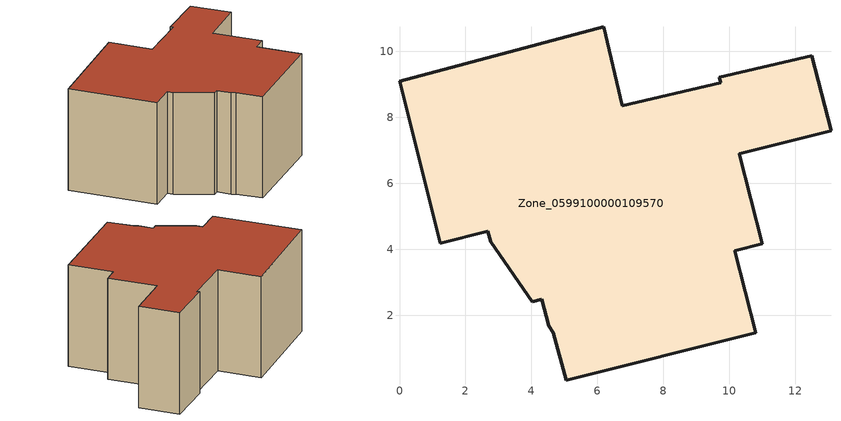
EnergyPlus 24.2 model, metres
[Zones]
Zone_0599100000109570
 floor ground (C_G): 2.68,4.55 1.23,4.18 0,9.09 6.19,10.75 6.75,8.35 9.73,9.05 9.69,9.21 12.5,9.87 13.08,7.6 10.3,6.89 11,4.17 10.17,3.96 10.8,1.47 5.06,0.03 4.66,1.48 4.53,1.68 4.32,2.49 4.02,2.42 2.77,4.23 z0
 wall outside (C_F): 13.08,7.6 12.5,9.87 9.69,9.21 9.73,9.05 6.75,8.35 6.19,10.75 0,9.09 1.23,4.18 2.68,4.55 2.77,4.23 4.02,2.42 4.32,2.49 4.53,1.68 4.66,1.48 5.06,0.03 10.8,1.47 10.17,3.96 11,4.17 10.3,6.89 13.08,7.6 z0:5.91
 roof outside (C_R): 4.02,2.42 4.32,2.49 4.53,1.68 4.66,1.48 5.06,0.03 10.8,1.47 10.17,3.96 11,4.17 10.3,6.89 13.08,7.6 12.5,9.87 9.69,9.21 9.73,9.05 6.75,8.35 6.19,10.75 0,9.09 1.23,4.18 2.68,4.55 2.77,4.23 z5.91
[BUILDING]
Pand.0599100000109570: North Axis=0; Terrain=City; Loads Convergence Tolerance Value=0.04; Temperature Convergence Tolerance Value=0.4; Solar Distribution=FullExterior; Maximum Number of Warmup Days=25; Minimum Number of Warmup Days=1
[Site:Location]
Rotterdam.The.Hague.AP_ZH_NLD Design_Conditions: Latitude=51.96; Longitude=4.45; Time Zone=1; Elevation=-4.5
[SITE:GROUNDTEMPERATURE:BUILDINGSURFACE]
18, 18, 18, 18, 18, 18, 18, 18, 18, 18, 18, 18
[MATERIAL] Thermal Absorptance=0.9; Solar Absorptance=0.7; Visible Absorptance=0.7
Name | Roughness | Thickness | Conductivity | Density | Specific Heat
G.TC.1965-1974 | MediumSmooth | 0.15 | 0.882353 | 540 | 1210
F.TC.1965-1974 | Rough | 0.3 | 0.697674 | 1920 | 840
R.TC.1965-1974 | MediumRough | 0.2 | 0.232558 | 1500 | 1000
[CONSTRUCTION]
C_G: G.TC.1965-1974
C_F: F.TC.1965-1974
C_R: R.TC.1965-1974
[ZONE]
Zone_0599100000109570: Type=1; Multiplier=1; Ceiling Height=Autocalculate; Volume=Autocalculate; Floor Area=autocalculate; Part of Total Floor Area=Yes
[ZONEINFILTRATION:DESIGNFLOWRATE]
Infil_Zone_0599100000109570: Zone or ZoneList or Space or SpaceList=Zone_0599100000109570; Schedule=AlwaysOn; Design Flow Rate Calculation Method=Flow/Area; Flow Rate per Floor Area=0.003; Constant Term Coefficient=1; Temperature Term Coefficient=0; Velocity Term Coefficient=0; Velocity Squared Term Coefficient=0
[HVACTEMPLATE:ZONE:IDEALLOADSAIRSYSTEM]
Zone_0599100000109570: Maximum Heating Supply Air Temperature=50; Minimum Cooling Supply Air Temperature=13; Maximum Heating Supply Air Humidity Ratio=0.0156; Minimum Cooling Supply Air Humidity Ratio=0.0077; Heating Limit=NoLimit; Cooling Limit=NoLimit; Dehumidification Control Type=ConstantSensibleHeatRatio; Cooling Sensible Heat Ratio=0.7; Dehumidification Setpoint=60; Humidification Control Type=None; Humidification Setpoint=30; Outdoor Air Method=None; Outdoor Air Flow Rate per Person=0.00944; Outdoor Air Flow Rate per Zone Floor Area=0; Outdoor Air Flow Rate per Zone=0; Demand Controlled Ventilation Type=None; Outdoor Air Economizer Type=NoEconomizer; Heat Recovery Type=None; Sensible Heat Recovery Effectiveness=0.7; Latent Heat Recovery Effectiveness=0.65
[ZONECONTROL:THERMOSTAT]
ThermostatControl_Zone_0599100000109570: Zone or ZoneList=Zone_0599100000109570; Control Type Schedule=DualSetpointControlType; Control 1=Thermostat_Zone_0599100000109570; Temperature Difference Between Cutout And Setpoint=0
[THERMOSTATSETPOINT:DUALSETPOINT]
Thermostat_Zone_0599100000109570: Heating Setpoint Temperature Schedule=HeatingSetpoint_Zone_0599100000109570; Cooling Setpoint Temperature Schedule=CoolingSetpoint_Zone_0599100000109570
[SCHEDULE:COMPACT]
HeatingSetpoint_Zone_0599100000109570: Through: 12/31, For: AllDays, Until: 24:00, 21
CoolingSetpoint_Zone_0599100000109570: Through: 12/31, For: AllDays, Until: 24:00, 24
DualSetpointControlType: Through: 12/31, For: AllDays, Until: 24:00, 4
AlwaysOn: Through: 12/31, For: AllDays, Until: 24:00, 1
